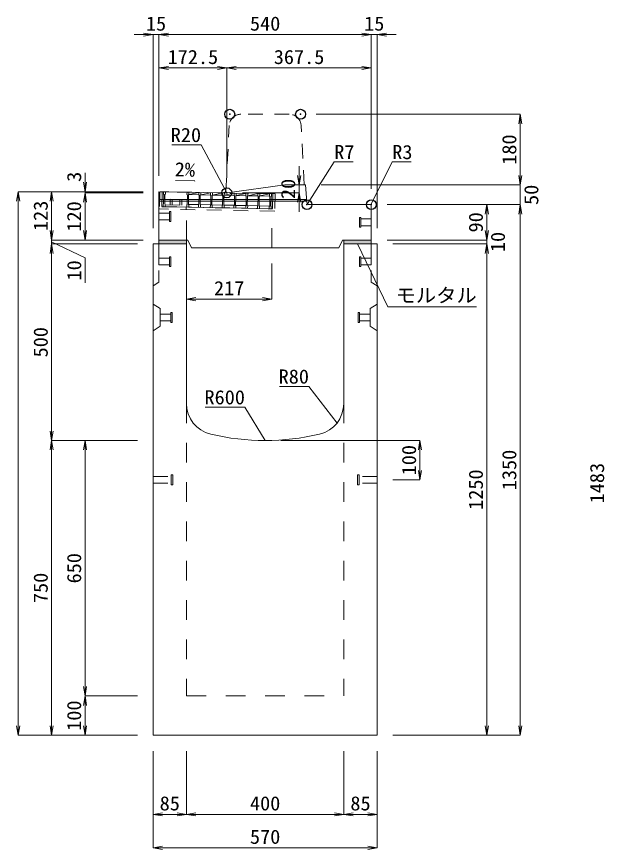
# Model space of a CAD drawing. Units: millimetres at full size. Extents: x -1809 to 57027, y -20349 to 17321.
# Drawn here: x 39436 to 40931, y -10686 to -8568 of the extents above; entities that cross this region are included whole.
import ezdxf
from ezdxf.enums import TextEntityAlignment as Align

# ---------------------------------------------------------------- set-up
doc = ezdxf.new("R2010")
doc.units = ezdxf.units.MM
doc.header["$LTSCALE"] = 50
doc.header["$PDMODE"] = 32
doc.header["$PDSIZE"] = 25
doc.linetypes.add('USER1', pattern=[2, 1, -1])
doc.linetypes.add('USER2', pattern=[1.35, 0.75, -0.6])
for name, color, linetype, lineweight in [('インサート', 3, 'USER2', 9), ('グレーチング', 7, 'USER2', 9), ('モルタル', 7, 'Continuous', 9), ('受枠', 3, 'USER2', 9), ('寸法線', 7, 'Continuous', 13), ('引出線', 4, 'Continuous', 13), ('本体', 2, 'Continuous', 13), ('目地', 132, 'Continuous', 9)]:
    doc.layers.add(name, color=color, linetype=linetype, lineweight=lineweight)
doc.layers.add('作業エリア', color=11, linetype='Continuous')
doc.styles.add('ＭＳ 明朝', font='')
doc.styles.get('ＭＳ 明朝').set_extended_font_data('MS Mincho')

# ---------------------------------------------------------------- blocks, each defined once
blk = doc.blocks.new('open_arrow')
at = {"color": 0, "linetype": 'Continuous', "lineweight": -2}
blk.add_lwpolyline([(7.5, 1.25), (0, 0), (7.5, -1.25)], dxfattribs=at)

msp = doc.modelspace()

# ---------------------------------------------------------------- hatches: boundary and pattern name
at = {"layer": 'モルタル'}
for points in [[(39868.24, -9146.05), (39868.24, -9136.05), (39798.24, -9136.05), (39798.24, -9146.05)], [(40338.24, -9146.05), (40338.24, -9136.05), (40268.24, -9136.05), (40268.24, -9146.05)]]:
    msp.add_hatch(color=256, dxfattribs=at).paths.add_polyline_path(points)

# ---------------------------------------------------------------- linework, layer by layer
at = {"layer": 'インサート'}
for p, q in [((39828.24, -9063.55), (39825.24, -9063.55)), ((39825.24, -9063.55), (39825.24, -9088.55)), ((39828.24, -9088.55), (39828.24, -9063.55)), ((39798.24, -9067.55), (39825.24, -9067.55)), ((39798.24, -9067.55), (39798.24, -9084.55)), ((39798.24, -9084.55), (39825.24, -9084.55)), ((40308.24, -9078.55), (40311.24, -9078.55)), ((40308.24, -9103.55), (40308.24, -9078.55)), ((40311.24, -9078.55), (40311.24, -9103.55)), ((40338.24, -9082.55), (40311.24, -9082.55)), ((40338.24, -9082.55), (40338.24, -9099.55)), ((39825.24, -9088.55), (39828.24, -9088.55)), ((40311.24, -9103.55), (40308.24, -9103.55)), ((40338.24, -9099.55), (40311.24, -9099.55)), ((39798.24, -9182.55), (39825.24, -9182.55)), ((39798.24, -9182.55), (39798.24, -9199.55)), ((39828.24, -9178.55), (39825.24, -9178.55)), ((39825.24, -9178.55), (39825.24, -9203.55)), ((39828.24, -9203.55), (39828.24, -9178.55)), ((40308.24, -9178.55), (40311.24, -9178.55)), ((40308.24, -9203.55), (40308.24, -9178.55)), ((40311.24, -9178.55), (40311.24, -9203.55)), ((40338.24, -9182.55), (40311.24, -9182.55)), ((40338.24, -9182.55), (40338.24, -9199.55)), ((39798.24, -9199.55), (39825.24, -9199.55)), ((39825.24, -9203.55), (39828.24, -9203.55)), ((40311.24, -9203.55), (40308.24, -9203.55)), ((40338.24, -9199.55), (40311.24, -9199.55)), ((39831.44, -9320.55), (39828.44, -9320.55)), ((39828.44, -9320.55), (39828.44, -9345.55)), ((39831.44, -9345.55), (39831.44, -9320.55)), ((40305.04, -9320.55), (40308.04, -9320.55)), ((40305.04, -9345.55), (40305.04, -9320.55)), ((40308.04, -9320.55), (40308.04, -9345.55)), ((39801.44, -9324.55), (39828.44, -9324.55)), ((39801.44, -9324.55), (39801.44, -9341.55)), ((39801.44, -9341.55), (39828.44, -9341.55)), ((40335.04, -9324.55), (40308.04, -9324.55)), ((40335.04, -9341.55), (40308.04, -9341.55)), ((40335.04, -9324.55), (40335.04, -9341.55)), ((39828.44, -9345.55), (39831.44, -9345.55)), ((40308.04, -9345.55), (40305.04, -9345.55)), ((39783.24, -9737.55), (39829.24, -9737.55)), ((39783.24, -9754.55), (39783.24, -9737.55)), ((39829.24, -9758.55), (39829.24, -9733.55)), ((39829.24, -9733.55), (39833.24, -9733.55)), ((39833.24, -9758.55), (39833.24, -9733.55)), ((40303.24, -9733.55), (40307.24, -9733.55)), ((40303.24, -9733.55), (40303.24, -9758.55)), ((40307.24, -9733.55), (40307.24, -9758.55)), ((40353.24, -9737.55), (40307.24, -9737.55)), ((40353.24, -9737.55), (40353.24, -9754.55)), ((39783.24, -9754.55), (39829.24, -9754.55)), ((39833.24, -9758.55), (39829.24, -9758.55)), ((40307.24, -9758.55), (40303.24, -9758.55)), ((40353.24, -9754.55), (40307.24, -9754.55))]:
    msp.add_line(p, q, dxfattribs=at)
at = {"layer": 'グレーチング'}
for p, q in [((39809.53, -9013.27), (39809.41, -9019.27)), ((39809.41, -9019.27), (39810.39, -9020.29)), ((40084.48, -9018.59), (39809.53, -9013.27)), ((39810.39, -9020.29), (39809.93, -9044.29)), ((39813.39, -9020.35), (39812.93, -9044.34)), ((39814.41, -9019.37), (39813.39, -9020.35)), ((39814.53, -9013.37), (39814.41, -9019.37)), ((39869.52, -9014.43), (39869.4, -9020.43)), ((39869.4, -9020.43), (39870.38, -9021.45)), ((39870.38, -9021.45), (39869.92, -9045.45)), ((39873.38, -9021.51), (39872.92, -9045.5)), ((39874.4, -9020.53), (39873.38, -9021.51)), ((39874.52, -9014.53), (39874.4, -9020.53)), ((39874.4, -9020.53), (39899.51, -9015.01)), ((39874.4, -9020.53), (39899.4, -9021.01)), ((39899.51, -9015.01), (39899.4, -9021.01)), ((39899.4, -9021.01), (39900.38, -9022.03)), ((39900.38, -9022.03), (39899.91, -9046.03)), ((39903.38, -9022.09), (39902.91, -9046.09)), ((39904.39, -9021.11), (39903.38, -9022.09)), ((39904.51, -9015.11), (39904.39, -9021.11)), ((39904.39, -9021.11), (39929.51, -9015.59)), ((39904.39, -9021.11), (39929.39, -9021.59)), ((39929.51, -9015.59), (39929.39, -9021.59)), ((39929.39, -9021.59), (39930.37, -9022.61)), ((39930.37, -9022.61), (39929.91, -9046.61)), ((39933.37, -9022.67), (39932.91, -9046.67)), ((39934.39, -9021.69), (39933.37, -9022.67)), ((39934.51, -9015.69), (39934.39, -9021.69)), ((39934.39, -9021.69), (39959.5, -9016.17)), ((39934.39, -9021.69), (39959.38, -9022.17)), ((39959.5, -9016.17), (39959.38, -9022.17)), ((39959.38, -9022.17), (39960.36, -9023.19)), ((39960.36, -9023.19), (39959.9, -9047.19)), ((39963.36, -9023.25), (39962.9, -9047.25)), ((39964.38, -9022.27), (39963.36, -9023.25)), ((39964.5, -9016.27), (39964.38, -9022.27)), ((39964.38, -9022.27), (39989.49, -9016.76)), ((39964.38, -9022.27), (39989.38, -9022.75)), ((39989.49, -9016.76), (39989.38, -9022.75)), ((39989.38, -9022.75), (39990.36, -9023.77)), ((39990.36, -9023.77), (39989.89, -9047.77)), ((39993.36, -9023.83), (39992.89, -9047.83)), ((39994.38, -9022.85), (39993.36, -9023.83)), ((39994.49, -9016.85), (39994.38, -9022.85)), ((39994.38, -9022.85), (40019.49, -9017.34)), ((39994.38, -9022.85), (40019.37, -9023.33)), ((40019.49, -9017.34), (40019.37, -9023.33)), ((40019.37, -9023.33), (40020.35, -9024.35)), ((40020.35, -9024.35), (40019.89, -9048.35)), ((40023.35, -9024.41), (40022.89, -9048.41)), ((40024.37, -9023.43), (40023.35, -9024.41)), ((40024.49, -9017.43), (40024.37, -9023.43)), ((40024.37, -9023.43), (40049.48, -9017.92)), ((40024.37, -9023.43), (40049.37, -9023.92)), ((40049.48, -9017.92), (40049.37, -9023.92)), ((40049.37, -9023.92), (40050.35, -9024.93)), ((40054.37, -9024.01), (40053.35, -9024.99)), ((40054.48, -9018.01), (40054.37, -9024.01)), ((40054.37, -9024.01), (40079.48, -9018.5)), ((40054.37, -9024.01), (40079.36, -9024.5)), ((40079.48, -9018.5), (40079.36, -9024.5)), ((40084.48, -9018.59), (40084.36, -9024.59)), ((39808.79, -9051.26), (39808.91, -9045.27)), ((39808.91, -9045.27), (39809.93, -9044.29)), ((39813.91, -9045.36), (39812.93, -9044.34)), ((39813.79, -9051.36), (39813.91, -9045.36)), ((39826.67, -9032.11), (39826.38, -9047.1)), ((39826.67, -9032.11), (39856.66, -9032.69)), ((39831.67, -9032.2), (39831.38, -9047.2)), ((39851.66, -9032.59), (39851.37, -9047.59)), ((39856.66, -9032.69), (39856.37, -9047.68)), ((39868.9, -9046.43), (39869.92, -9045.45)), ((39872.92, -9045.5), (39899.91, -9046.03)), ((39873.9, -9046.52), (39872.92, -9045.5)), ((40050.35, -9024.93), (40049.88, -9048.93)), ((40053.35, -9024.99), (40052.88, -9048.99)), ((40079.36, -9024.5), (40080.34, -9025.51)), ((40080.34, -9025.51), (40079.88, -9049.51)), ((40083.34, -9025.57), (40082.88, -9049.57)), ((40084.36, -9024.59), (40083.34, -9025.57)), ((40083.74, -9056.59), (39808.79, -9051.26)), ((39813.88, -9046.86), (39868.87, -9047.93)), ((39868.78, -9052.43), (39868.9, -9046.43)), ((39873.78, -9052.52), (39873.9, -9046.52)), ((39898.78, -9053.01), (39898.89, -9047.01)), ((39898.89, -9047.01), (39899.91, -9046.03)), ((39903.89, -9047.1), (39902.91, -9046.09)), ((39902.91, -9046.09), (39929.91, -9046.61)), ((39903.78, -9053.1), (39903.89, -9047.1)), ((39928.77, -9053.59), (39928.89, -9047.59)), ((39928.89, -9047.59), (39929.91, -9046.61)), ((39933.89, -9047.68), (39932.91, -9046.67)), ((39932.91, -9046.67), (39959.9, -9047.19)), ((39933.77, -9053.68), (39933.89, -9047.68)), ((39958.76, -9054.17), (39958.88, -9048.17)), ((39958.88, -9048.17), (39959.9, -9047.19)), ((39963.88, -9048.27), (39962.9, -9047.25)), ((39962.9, -9047.25), (39989.89, -9047.77)), ((39963.76, -9054.26), (39963.88, -9048.27)), ((39988.76, -9054.75), (39988.88, -9048.75)), ((39988.88, -9048.75), (39989.89, -9047.77)), ((39993.87, -9048.85), (39992.89, -9047.83)), ((39992.89, -9047.83), (40019.89, -9048.35)), ((39993.76, -9054.84), (39993.87, -9048.85)), ((40018.75, -9055.33), (40018.87, -9049.33)), ((40018.87, -9049.33), (40019.89, -9048.35)), ((40023.87, -9049.43), (40022.89, -9048.41)), ((40022.89, -9048.41), (40049.88, -9048.93)), ((40023.75, -9055.43), (40023.87, -9049.43)), ((40048.75, -9055.91), (40048.86, -9049.91)), ((40048.86, -9049.91), (40049.88, -9048.93)), ((40052.88, -9048.99), (40079.88, -9049.51)), ((40053.86, -9050.01), (40052.88, -9048.99)), ((40053.75, -9056.01), (40053.86, -9050.01)), ((40078.74, -9056.49), (40078.86, -9050.49)), ((40078.86, -9050.49), (40079.88, -9049.51)), ((40083.86, -9050.59), (40082.88, -9049.57)), ((40083.74, -9056.59), (40083.86, -9050.59))]:
    msp.add_line(p, q, dxfattribs=at)
at = {"layer": 'モルタル'}
for points in [[(39798.24, -9136.05), (39868.24, -9136.05), (39868.24, -9146.05), (39798.24, -9146.05)], [(40268.24, -9136.05), (40338.24, -9136.05), (40338.24, -9146.05), (40268.24, -9146.05)]]:
    msp.add_lwpolyline(points, close=True, dxfattribs=at)
at = {"layer": '作業エリア'}
for p in [(39978.24, -8816.05), (40158.24, -8816.05), (39970.74, -9016.05), (40174.49, -9046.05), (40338.24, -9046.05)]:
    msp.add_point(p, dxfattribs=at)
at = {"layer": '受枠'}
for p, q in [((39800.53, -9013.1), (39799.68, -9057.09)), ((40093.48, -9018.77), (39800.53, -9013.1)), ((39806.53, -9013.21), (39805.79, -9051.21)), ((40087.48, -9018.65), (40086.74, -9056.64)), ((40093.48, -9018.77), (40092.62, -9062.76)), ((40092.62, -9062.76), (39799.68, -9057.09)), ((39805.79, -9051.21), (40086.74, -9056.64)), ((39867.78, -9052.41), (39867.67, -9058.41))]:
    msp.add_line(p, q, dxfattribs=at)
at = {"layer": '寸法線'}
for p, q in [((39846.24, -8613.38), (39735.24, -8613.38)), ((39783.24, -9106.03), (39783.24, -8613.38)), ((39798.24, -8613.38), (40338.24, -8613.38)), ((39798.24, -8973.03), (39798.24, -8613.38)), ((39798.24, -8973.03), (39798.24, -8613.38)), ((40290.24, -8613.38), (40401.24, -8613.38)), ((40338.24, -9006.03), (40338.24, -8613.38)), ((40338.24, -9006.03), (40338.24, -8613.38)), ((40353.24, -9106.03), (40353.24, -8613.38)), ((39970.74, -8698.38), (39798.24, -8698.38)), ((39798.24, -8973.03), (39798.24, -8698.38)), ((39970.74, -8976.03), (39970.74, -8698.38)), ((39970.74, -8698.38), (40338.24, -8698.38)), ((39970.74, -8976.03), (39970.74, -8698.38)), ((40338.24, -9006.03), (40338.24, -8698.38)), ((40198.26, -8816.05), (40717.02, -8816.05)), ((40717.02, -8996.05), (40717.02, -8816.05)), ((40154.6, -9064.05), (40154.6, -8948.05)), ((40717.02, -8948.05), (40717.02, -9094.05)), ((39610.3, -8965.05), (39610.3, -9064.05)), ((40154.6, -8996.05), (40158.76, -8996.05)), ((40210.76, -8996.05), (40717.02, -8996.05)), ((40210.76, -8996.05), (40717.02, -8996.05)), ((39440.3, -10396.05), (39440.3, -9013.05)), ((39758.22, -9013.05), (39440.3, -9013.05)), ((39525.3, -9013.05), (39525.3, -9136.05)), ((39758.22, -9013.05), (39525.3, -9013.05)), ((39758.22, -9013.05), (39610.3, -9013.05)), ((39758.22, -9016.05), (39610.3, -9016.05)), ((39610.3, -9016.05), (39610.3, -9136.05)), ((39758.22, -9016.05), (39610.3, -9016.05)), ((40010.76, -9016.05), (40154.6, -9016.05)), ((40378.26, -9046.05), (40632.02, -9046.05)), ((40378.26, -9046.05), (40717.02, -9046.05)), ((40378.26, -9046.05), (40717.02, -9046.05)), ((40632.02, -9046.05), (40632.02, -9136.05)), ((40717.02, -9046.05), (40717.02, -10396.05)), ((39525.3, -9088.05), (39525.3, -9194.05)), ((40632.02, -9088.05), (40632.02, -9194.05)), ((39758.22, -9136.05), (39525.3, -9136.05)), ((39758.22, -9136.05), (39525.3, -9136.05)), ((39525.3, -9141.05), (39610.51, -9181.26)), ((39743.22, -9146.05), (39525.3, -9146.05)), ((39525.3, -9146.05), (39525.3, -9646.05)), ((39743.22, -9146.05), (39525.3, -9146.05)), ((39758.22, -9136.05), (39610.3, -9136.05)), ((40378.26, -9136.05), (40632.02, -9136.05)), ((40378.26, -9136.05), (40632.02, -9136.05)), ((40393.26, -9146.05), (40632.02, -9146.05)), ((40393.26, -9146.05), (40632.02, -9146.05)), ((40632.02, -9146.05), (40632.02, -10396.05)), ((39610.51, -9181.26), (39610.51, -9245.32)), ((40085.24, -9196.07), (40085.24, -9286.56)), ((39868.24, -9286.56), (40085.24, -9286.56)), ((39743.22, -9646.05), (39525.3, -9646.05)), ((39525.3, -10396.05), (39525.3, -9646.05)), ((39743.22, -9646.05), (39525.3, -9646.05)), ((39610.3, -9646.05), (39610.3, -10296.05)), ((39743.22, -9646.05), (39610.3, -9646.05)), ((40108.26, -9646.05), (40462.02, -9646.05)), ((40462.02, -9646.05), (40462.02, -9746.05)), ((40393.26, -9746.05), (40462.02, -9746.05)), ((39743.22, -10296.05), (39610.3, -10296.05)), ((39610.3, -10296.05), (39610.3, -10396.05)), ((39743.22, -10296.05), (39610.3, -10296.05)), ((39743.22, -10396.05), (39440.3, -10396.05)), ((39743.22, -10396.05), (39525.3, -10396.05)), ((39743.22, -10396.05), (39610.3, -10396.05)), ((40393.26, -10396.05), (40632.02, -10396.05)), ((40393.26, -10396.05), (40717.02, -10396.05)), ((39783.24, -10436.07), (39783.24, -10597.21)), ((39783.24, -10436.07), (39783.24, -10682.21)), ((39868.24, -10436.07), (39868.24, -10597.21)), ((39868.24, -10436.07), (39868.24, -10597.21)), ((40268.24, -10436.07), (40268.24, -10597.21)), ((40268.24, -10436.07), (40268.24, -10597.21)), ((40353.24, -10436.07), (40353.24, -10597.21)), ((40353.24, -10436.07), (40353.24, -10682.21)), ((39783.24, -10597.21), (39868.24, -10597.21)), ((39868.24, -10597.21), (40268.24, -10597.21)), ((40268.24, -10597.21), (40353.24, -10597.21)), ((39783.24, -10682.21), (40353.24, -10682.21))]:
    msp.add_line(p, q, dxfattribs=at)
at = {"layer": '引出線'}
for points in [[(39970.74, -9016.01), (39905.34, -8893.94), (39830.67, -8893.94)], [(40176.22, -9044.19), (40243.97, -8937.41), (40291.9, -8937.41)], [(40337.36, -9046.93), (40391.52, -8937.41), (40439.25, -8937.41)], [(39889.27, -8985.86), (39840.53, -8984.89), (39889.27, -8985.86)], [(40303.24, -9146.05), (40379.95, -9305.82), (40605.87, -9305.82)], [(40251, -9601.63), (40179.74, -9508.52), (40105.07, -9508.52)], [(40068.24, -9646.05), (40016.88, -9561.3), (39915.87, -9561.3)]]:
    msp.add_lwpolyline(points, dxfattribs=at)
at = {"layer": '本体', "linetype": 'USER2', "lineweight": 9}
for p, q in [((40129.7, -8816.05), (40006.78, -8816.05)), ((39968.57, -9009.4), (39976.82, -8844.56)), ((40167.24, -8996.05), (40159.67, -8844.56)), ((39798.24, -9146.05), (39798.24, -9243.05)), ((40338.24, -9146.05), (40338.24, -9243.05)), ((39798.24, -9243.05), (39783.24, -9252.55)), ((40338.24, -9243.05), (40353.24, -9252.55))]:
    msp.add_line(p, q, dxfattribs=at)
at = {"layer": '本体'}
for p, q in [((40118.74, -8996.05), (39972.07, -9015.87)), ((40170.74, -8996.05), (40118.74, -8996.05)), ((40174.01, -9039.58), (40170.74, -8996.05)), ((39798.24, -9136.05), (39798.24, -9013.05)), ((39953.24, -9016.05), (39798.24, -9013.05)), ((39953.24, -9016.05), (39969.4, -9016.05)), ((40335.24, -9046.05), (40180.99, -9046.05)), ((40338.24, -9136.05), (40338.24, -9049.05)), ((39783.24, -9146.05), (39783.24, -10396.05)), ((39868.24, -9146.05), (39783.24, -9146.05)), ((39871.24, -9136.05), (39798.24, -9136.05)), ((39868.24, -9146.05), (39868.24, -9552.02)), ((39871.24, -9136.05), (39881.24, -9156.05)), ((40265.24, -9136.05), (40255.24, -9156.05)), ((40338.24, -9136.05), (40265.24, -9136.05)), ((40268.24, -9552.02), (40268.24, -9146.05)), ((40353.24, -9146.05), (40268.24, -9146.05)), ((40353.24, -10396.05), (40353.24, -9146.05)), ((40255.24, -9156.05), (39881.24, -9156.05)), ((39783.24, -10396.05), (40353.24, -10396.05))]:
    msp.add_line(p, q, dxfattribs=at)
at = {"layer": '本体', "linetype": 'USER1'}
for p, q in [((39868.24, -9136.05), (39868.24, -9052.42)), ((40085.24, -9156.05), (40085.24, -9056.62))]:
    msp.add_line(p, q, dxfattribs=at)
at = {"layer": '本体', "lineweight": 9}
for p, q in [((39783.24, -9299.05), (39801.44, -9310.55)), ((40353.24, -9299.05), (40335.04, -9310.55)), ((39801.44, -9310.55), (39801.44, -9355.55)), ((40335.04, -9310.55), (40335.04, -9355.55)), ((39783.24, -9367.05), (39801.44, -9355.55)), ((40353.24, -9367.05), (40335.04, -9355.55))]:
    msp.add_line(p, q, dxfattribs=at)
at = {"layer": '本体', "linetype": 'USER1', "lineweight": 15}
for p, q in [((39868.24, -9552.02), (39868.24, -10296.05)), ((40268.24, -9552.02), (40268.24, -10296.05)), ((39868.24, -10296.05), (40268.24, -10296.05))]:
    msp.add_line(p, q, dxfattribs=at)
at = {"layer": '本体', "linetype": 'USER2', "lineweight": 9}
for centre, radius, start, end in [((40006.78, -8846.05), 30, 90, 177.13759), ((40129.7, -8846.05), 30, 2.86241, 90), ((39961.58, -9009.05), 7, 270, 357.13759)]:
    msp.add_arc(centre, radius, start, end, dxfattribs=at)
at = {"layer": '本体'}
for centre, radius, start, end in [((39969.4, -8996.05), 20, 270, 277.69605), ((40180.99, -9039.05), 7, 184.28915, 270), ((40335.24, -9049.05), 3, 0, 90), ((39948.24, -9552.02), 80, 180, 256.65764), ((40188.24, -9552.02), 80, 283.34236, 0), ((40068.24, -9046.05), 600, 256.65764, 283.34236)]:
    msp.add_arc(centre, radius, start, end, dxfattribs=at)
at = {"layer": '目地'}
for p, q in [((39798.24, -9033.05), (40173.52, -9033.05)), ((39798.24, -9037.05), (40173.82, -9037.05))]:
    msp.add_line(p, q, dxfattribs=at)

# ---------------------------------------------------------------- block references
at = {"layer": '寸法線', "xscale": 3.2, "yscale": 3.2}
for p, rotation in [((39783.24, -8613.38), 180), ((40338.24, -8613.38), 180), ((40338.24, -8613.38), 180), ((39970.74, -8698.38), 180), ((40338.24, -8698.38), 180), ((40717.02, -8816.05), 270), ((40154.6, -8996.05), 90), ((40717.02, -8996.05), 90), ((40717.02, -8996.05), 90), ((39610.3, -9013.05), 90), ((39440.3, -9013.05), 270), ((39525.3, -9013.05), 270), ((39610.3, -9016.05), 270), ((39610.3, -9016.05), 270), ((40154.6, -9016.05), 270), ((40632.02, -9046.05), 270), ((40717.02, -9046.05), 270), ((40717.02, -9046.05), 270), ((39525.3, -9136.05), 90), ((39525.3, -9136.05), 90), ((39610.3, -9136.05), 90), ((40632.02, -9136.05), 90), ((40632.02, -9136.05), 90), ((39525.3, -9146.05), 270), ((39525.3, -9146.05), 270), ((40632.02, -9146.05), 270), ((40632.02, -9146.05), 270), ((40085.24, -9286.56), 180), ((39525.3, -9646.05), 90), ((39525.3, -9646.05), 270), ((39610.3, -9646.05), 270), ((40462.02, -9646.05), 270), ((40462.02, -9746.05), 90), ((39610.3, -10296.05), 90), ((39610.3, -10296.05), 270), ((39440.3, -10396.05), 90), ((39525.3, -10396.05), 90), ((39610.3, -10396.05), 90), ((40632.02, -10396.05), 90), ((40717.02, -10396.05), 90), ((39868.24, -10597.21), 180), ((40268.24, -10597.21), 180), ((40353.24, -10597.21), 180), ((40353.24, -10682.21), 180)]:
    msp.add_blockref('open_arrow', p, dxfattribs=dict(at, rotation=rotation))
for p in [(39798.24, -8613.38), (39798.24, -8613.38), (40353.24, -8613.38), (39798.24, -8698.38), (39970.74, -8698.38), (39868.24, -9286.56), (39783.24, -10597.21), (39868.24, -10597.21), (40268.24, -10597.21), (39783.24, -10682.21)]:
    msp.add_blockref('open_arrow', p, dxfattribs=at)
at = {"layer": '引出線', "xscale": 0.0533, "yscale": 0.0533}
for p, rotation in [((39889.27, -8985.86), 178.9), ((39970.74, -9016.01), 118.2), ((40176.22, -9044.19), 57.6), ((40337.36, -9046.93), 63.7), ((40303.24, -9146.05), 295.6), ((40251, -9601.63), 127.4), ((40068.24, -9646.05), 121.2)]:
    msp.add_blockref('open_arrow', p, dxfattribs=dict(at, rotation=rotation))

# ---------------------------------------------------------------- texts
at = {"layer": '寸法線', "style": 'ＭＳ 明朝', "width": 1.05}
for s, p in [('15', (39790.74, -8585.36)), ('540', (40068.24, -8585.36)), ('15', (40345.74, -8585.36)), ('172.5', (39884.49, -8670.36)), ('367.5', (40154.49, -8670.36)), ('217', (39976.74, -9258.54)), ('85', (39825.74, -10569.19)), ('400', (40068.24, -10569.19)), ('85', (40310.74, -10569.19)), ('570', (40068.24, -10654.19))]:
    msp.add_text(s, height=36.03, dxfattribs=at).set_placement(p, align=Align.MIDDLE_CENTER)
for s, p in [('180', (40689, -8906.05)), ('3', (39582.3, -8975.23)), ('20', (40126.58, -9006.05)), ('50', (40745.04, -9021.05)), ('123', (39497.28, -9074.55)), ('120', (39582.28, -9076.05)), ('90', (40604, -9091.05)), ('10', (40660.04, -9141.05)), ('10', (39582.49, -9213.29)), ('500', (39497.28, -9396.05)), ('100', (40434, -9696.05)), ('1350', (40689, -9721.05)), ('1250', (40604, -9771.05)), ('1483', (40912.28, -9754.55)), ('650', (39582.28, -9971.05)), ('750', (39497.28, -10021.05)), ('100', (39582.28, -10346.05))]:
    msp.add_text(s, height=36.03, rotation=90, dxfattribs=at).set_placement(p, align=Align.MIDDLE_CENTER)
at = {"layer": '引出線', "style": 'ＭＳ 明朝', "width": 1.05}
for s, p in [('R20', (39905.34, -8850.74)), ('R80', (40179.74, -9465.32)), ('R600', (40016.88, -9518.1))]:
    msp.add_text(s, height=36.03, dxfattribs=at).set_placement(p, align=Align.TOP_RIGHT)
for s, p in [('R7', (40243.97, -8894.21)), ('R3', (40391.52, -8894.21)), ('モルタル', (40399.95, -9258.72))]:
    msp.add_text(s, height=36.03, dxfattribs=at).set_placement(p, align=Align.TOP_LEFT)
msp.add_text('2%', height=36.03, rotation=358.854, dxfattribs=at).set_placement((39890.21, -8938.97), align=Align.TOP_RIGHT)

doc.saveas('drawing.dxf')
